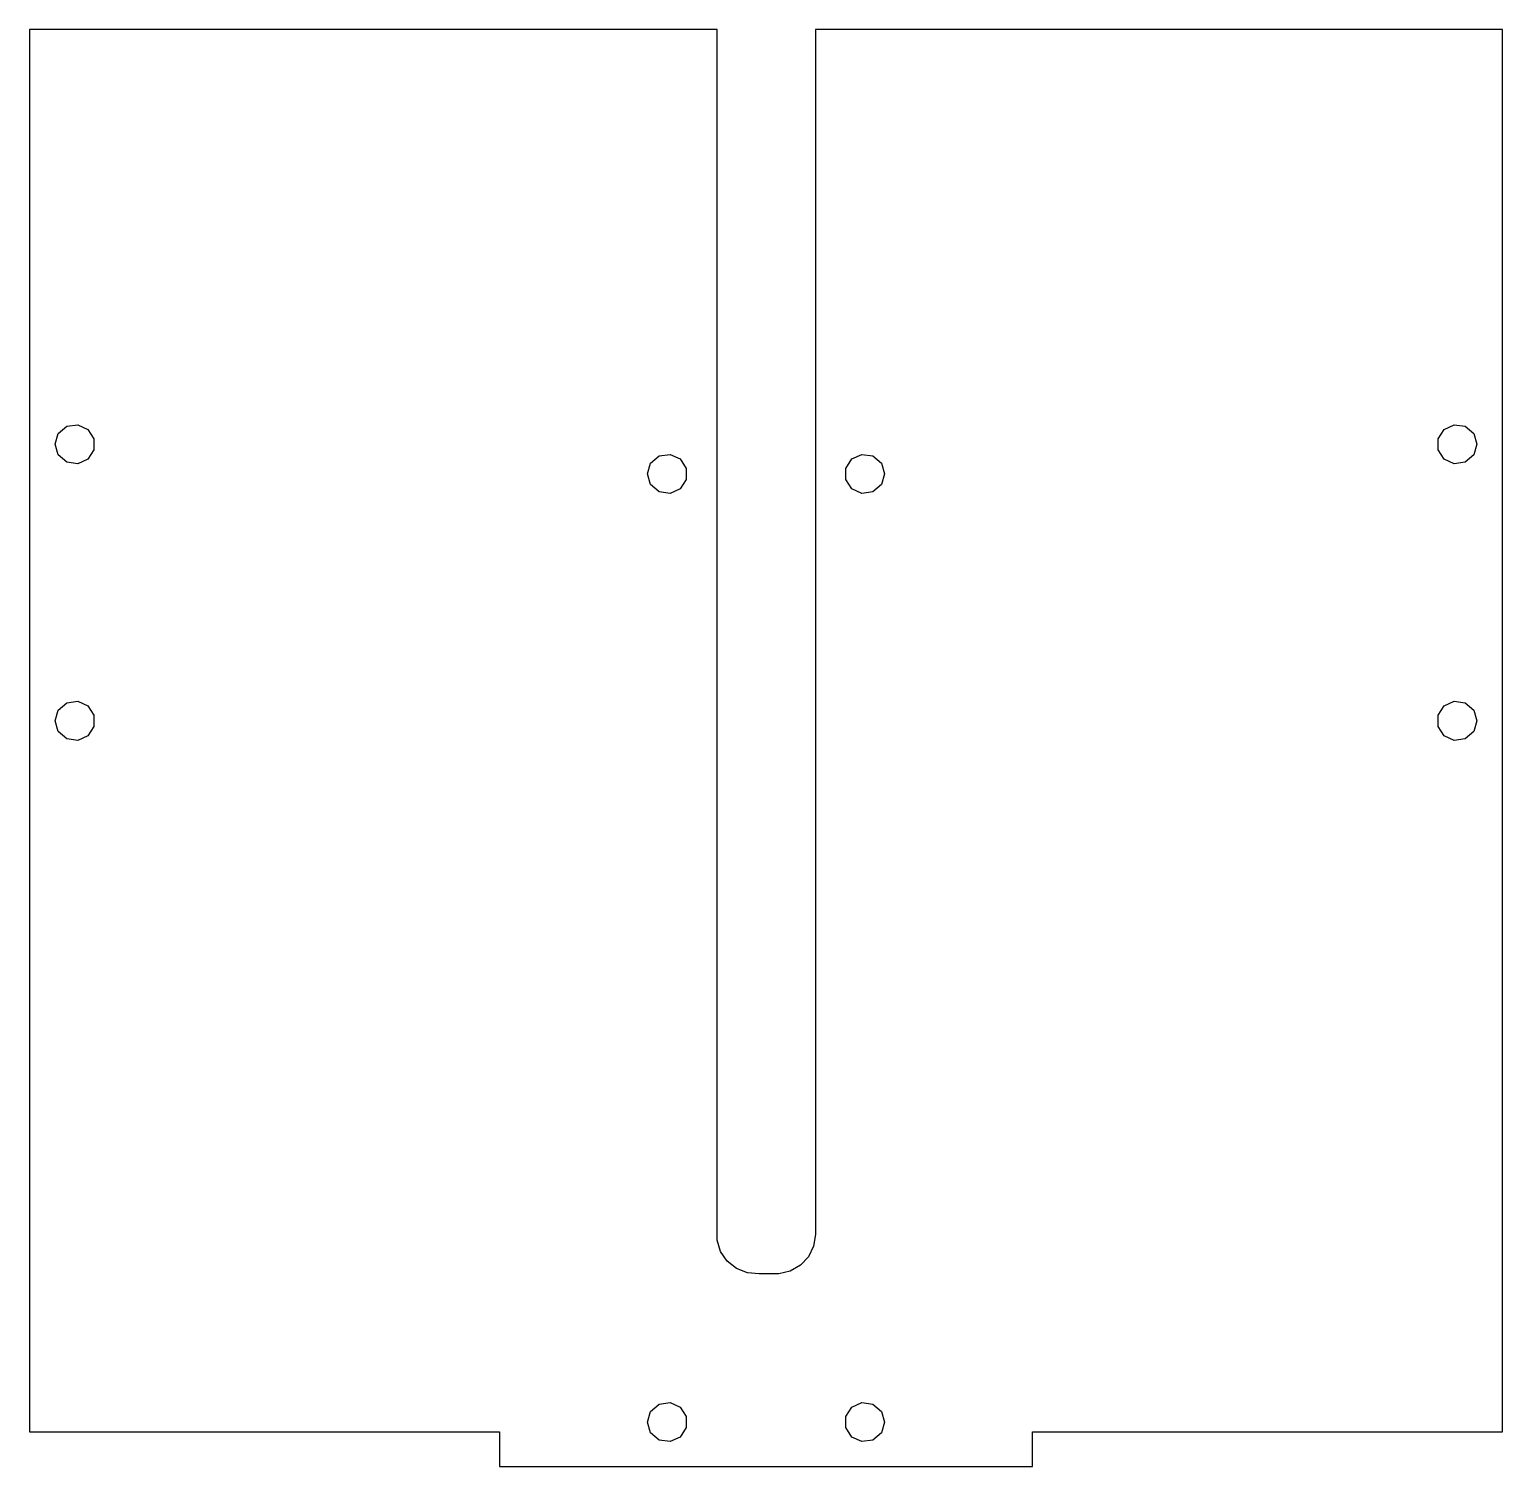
# Model space of a CAD drawing. Header units: metres. Extents: x -37.3 to 37.3, y -41.8 to 31.
import ezdxf

# ---------------------------------------------------------------- set-up
doc = ezdxf.new("R2010")
doc.units = ezdxf.units.M

msp = doc.modelspace()

# ---------------------------------------------------------------- linework, layer by layer
for p, q in [((-2.47766, 31), (-37.3, 31)), ((-37.3, 31), (-37.3, -40)), ((-2.47766, -30.2981), (-2.47766, 31)), ((37.3, 31), (2.5, 31)), ((2.5, 31), (2.5, -30)), ((37.3, -40), (37.3, 31)), ((-36, 10), (-35.8412, 10.5406)), ((-35.8412, 10.5406), (-35.4154, 10.9096)), ((-35.4154, 10.9096), (-34.8577, 10.9898)), ((-34.8577, 10.9898), (-34.3451, 10.7557)), ((-34.3451, 10.7557), (-34.0405, 10.2817)), ((34.0405, 10.2817), (34.3451, 10.7557)), ((34.3451, 10.7557), (34.8577, 10.9898)), ((34.8577, 10.9898), (35.4154, 10.9096)), ((35.4154, 10.9096), (35.8412, 10.5406)), ((35.8412, 10.5406), (36, 10)), ((-35.8412, 9.45935), (-36, 10)), ((-34.0405, 9.71826), (-34.3451, 9.24425)), ((-34.0405, 10.2817), (-34.0405, 9.71826)), ((34.0405, 9.71826), (34.0405, 10.2817)), ((34.3451, 9.24425), (34.0405, 9.71826)), ((36, 10), (35.8412, 9.45935)), ((-35.4154, 9.09036), (-35.8412, 9.45935)), ((-34.8577, 9.01018), (-35.4154, 9.09036)), ((-34.3451, 9.24425), (-34.8577, 9.01018)), ((-6, 8.5), (-5.84125, 9.04063)), ((-5.84125, 9.04063), (-5.41541, 9.40962)), ((-5.41541, 9.40962), (-4.85768, 9.48981)), ((-4.85768, 9.48981), (-4.34514, 9.25574)), ((-4.34514, 9.25574), (-4.0405, 8.78172)), ((4.0405, 8.78172), (4.34514, 9.25574)), ((4.34514, 9.25574), (4.85768, 9.48981)), ((4.85768, 9.48981), (5.41541, 9.40962)), ((5.41541, 9.40962), (5.84125, 9.04063)), ((5.84125, 9.04063), (6, 8.5)), ((34.8577, 9.01018), (34.3451, 9.24425)), ((35.4154, 9.09036), (34.8577, 9.01018)), ((35.8412, 9.45935), (35.4154, 9.09036)), ((-5.84125, 7.95935), (-6, 8.5)), ((-4.0405, 8.21826), (-4.34514, 7.74425)), ((-4.0405, 8.78172), (-4.0405, 8.21826)), ((4.0405, 8.21826), (4.0405, 8.78172)), ((4.34514, 7.74425), (4.0405, 8.21826)), ((6, 8.5), (5.84125, 7.95935)), ((-5.41541, 7.59036), (-5.84125, 7.95935)), ((-4.85768, 7.51018), (-5.41541, 7.59036)), ((-4.34514, 7.74425), (-4.85768, 7.51018)), ((4.85768, 7.51018), (4.34514, 7.74425)), ((5.41541, 7.59036), (4.85768, 7.51018)), ((5.84125, 7.95935), (5.41541, 7.59036)), ((-36, -4), (-35.8412, -3.45935)), ((-35.8412, -3.45935), (-35.4154, -3.09036)), ((-35.4154, -3.09036), (-34.8577, -3.01018)), ((-34.8577, -3.01018), (-34.3451, -3.24425)), ((-34.3451, -3.24425), (-34.0405, -3.71826)), ((-34.0405, -3.71826), (-34.0405, -4.28172)), ((34.0405, -3.71826), (34.3451, -3.24425)), ((34.0405, -4.28172), (34.0405, -3.71826)), ((34.3451, -3.24425), (34.8577, -3.01018)), ((34.8577, -3.01018), (35.4154, -3.09036)), ((35.4154, -3.09036), (35.8412, -3.45935)), ((35.8412, -3.45935), (36, -4)), ((-35.8412, -4.54063), (-36, -4)), ((-34.0405, -4.28172), (-34.3451, -4.75574)), ((34.3451, -4.75574), (34.0405, -4.28172)), ((36, -4), (35.8412, -4.54063)), ((-35.4154, -4.90962), (-35.8412, -4.54063)), ((-34.8577, -4.98981), (-35.4154, -4.90962)), ((-34.3451, -4.75574), (-34.8577, -4.98981)), ((34.8577, -4.98981), (34.3451, -4.75574)), ((35.4154, -4.90962), (34.8577, -4.98981)), ((35.8412, -4.54063), (35.4154, -4.90962)), ((-2.30193, -30.8678), (-2.47766, -30.2981)), ((2.5, -30), (2.41113, -30.5895)), ((-1.96609, -31.3603), (-2.30193, -30.8678)), ((2.15247, -31.1266), (1.74698, -31.5637)), ((2.41113, -30.5895), (2.15247, -31.1266)), ((-1.5, -31.732), (-1.96609, -31.3603)), ((-0.94504, -31.9498), (-1.5, -31.732)), ((-0.35052, -31.9944), (-0.94504, -31.9498)), ((0.64946, -31.9944), (-0.35052, -31.9944)), ((1.23067, -31.8617), (0.64946, -31.9944)), ((1.74698, -31.5637), (1.23067, -31.8617)), ((-5.84125, -38.9594), (-5.41541, -38.5904)), ((-5.41541, -38.5904), (-4.85768, -38.5102)), ((-4.85768, -38.5102), (-4.34514, -38.7442)), ((-4.34514, -38.7442), (-4.0405, -39.2183)), ((4.0405, -39.2183), (4.34514, -38.7442)), ((4.34514, -38.7442), (4.85768, -38.5102)), ((4.85768, -38.5102), (5.41541, -38.5904)), ((5.41541, -38.5904), (5.84125, -38.9594)), ((-6, -39.5), (-5.84125, -38.9594)), ((-5.84125, -40.0406), (-6, -39.5)), ((-4.0405, -39.2183), (-4.0405, -39.7817)), ((4.0405, -39.7817), (4.0405, -39.2183)), ((5.84125, -38.9594), (6, -39.5)), ((6, -39.5), (5.84125, -40.0406)), ((-37.3, -40), (-13.5, -40)), ((-13.5, -40), (-13.5, -41.75)), ((-5.41541, -40.4096), (-5.84125, -40.0406)), ((-4.34514, -40.2557), (-4.85768, -40.4898)), ((-4.0405, -39.7817), (-4.34514, -40.2557)), ((4.34514, -40.2557), (4.0405, -39.7817)), ((4.85768, -40.4898), (4.34514, -40.2557)), ((5.84125, -40.0406), (5.41541, -40.4096)), ((13.5, -40), (37.3, -40)), ((13.5, -41.75), (13.5, -40)), ((-4.85768, -40.4898), (-5.41541, -40.4096)), ((5.41541, -40.4096), (4.85768, -40.4898)), ((-13.5, -41.75), (13.5, -41.75))]:
    msp.add_line(p, q)

doc.saveas('drawing.dxf')
